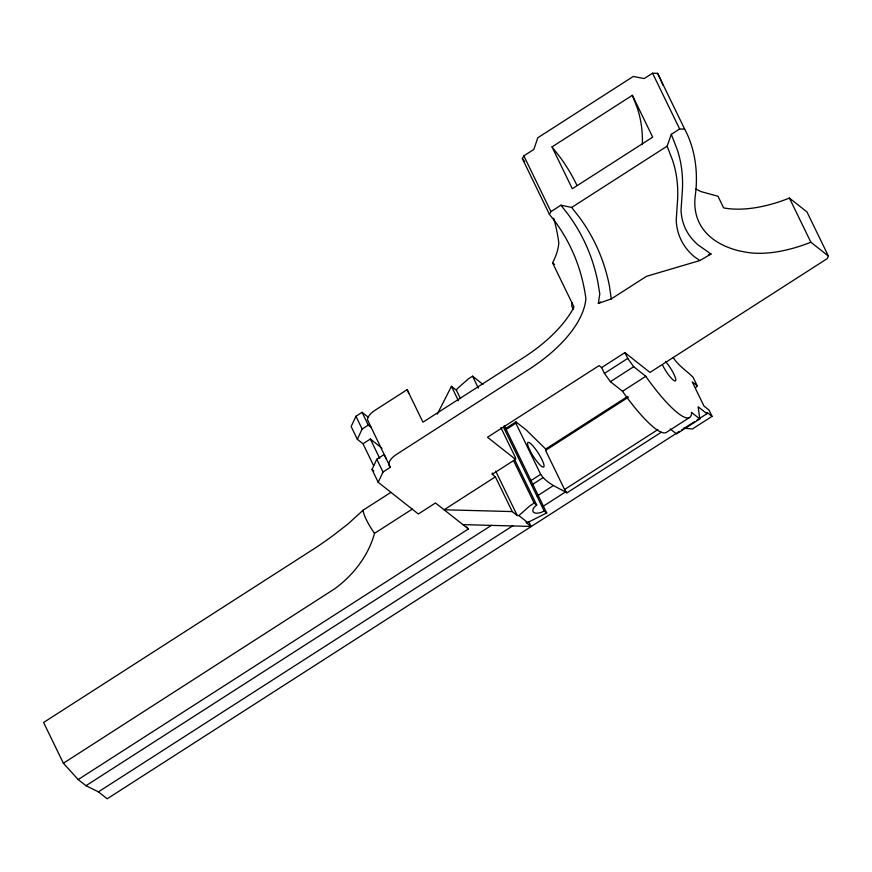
<?xml version="1.0" encoding="UTF-8"?>
<svg xmlns="http://www.w3.org/2000/svg" width="872" height="872" viewBox="0 0 872 872"><rect width="100%" height="100%" fill="white"/><g stroke="black" fill="none" stroke-linecap="round" stroke-linejoin="round"><path stroke-width="1.31" d="M504.278 425.601L546.711 512.976L527.658 522.513L518.884 515.581L517.26 515.537L512.245 511.581L495.383 476.853L492.211 474.314L492.342 472.984M566.942 492.822C557.808 487.492 546.798 483.579 540.684 474.335L515.864 423.214L515.995 421.885L526.154 429.918L545.698 449.058L545.567 450.388L564.566 489.508L566.942 492.822L661.292 432.24M492.211 474.314L515.515 459.348L515.646 458.018L500.888 427.629M572.032 302.671L571.716 306.007L573.405 309.495M696.619 420.326L706.919 413.72L707.039 412.38L712.053 416.347L692.433 428.948L683.757 428.228M515.515 459.348L487.503 437.254L599.108 365.597L601.615 367.581L624.919 352.615L649.989 372.431L827.201 258.635L828.4 256.074L810.851 242.209A91.418 45.431 -25.9 0 1 745.07 252.03L738.998 250.853A169.669 84.322 -25.9 0 1 695.257 195.71L695.889 190.576A404.881 201.214 -25.9 0 0 687.463 134.735L684.683 129.143L679.637 128.98L671.309 134.332L677.141 149.352A389.926 193.78 -25.9 0 1 682.067 194.925L681.021 210.479A184.646 91.767 -25.9 0 0 698.134 244.945L711.04 254.035L699.824 260.554L646.457 276.337L611.261 298.933L598.334 303.434L599.794 293.864L597.919 282.463A674.372 335.142 -25.9 0 0 568.13 214.392L560.925 205.203L550.941 211.624L549.425 214.359L555.028 221.51A659.417 327.709 -25.9 0 1 585.897 298.66A112.891 56.102 -25.9 0 1 529.097 369.259L396.379 454.476A14.879 7.401 -25.9 0 0 390.384 467.305L383.015 472.035L378.219 482.292L418.331 513.99L435.477 502.981L468.428 528.977L78.186 779.546L63.384 763.229L43.6 722.485L315.392 547.91A107.55 19.249 -30.5 0 0 332.777 535.779L347.819 524.127L363.221 510.12L390.721 492.473M611.261 298.933L609.452 286.114A683.234 339.546 -25.9 0 0 579.27 217.15L571.672 207.449L560.925 205.203M412.314 509.085L374.502 533.359C370.382 548.608 362.022 562.462 351.34 574.005A107.55 81.227 -18.9 0 1 335.12 588.524L63.384 763.229M571.672 207.449L667.102 146.18L671.309 134.332M368.344 417.285L362.076 412.325L355.94 416.271L351.144 426.528L357.335 439.281L362.992 443.761L373.554 465.517M357.335 439.281L362.131 429.024L368.278 425.111L371.418 427.585M378.219 482.292L372.017 469.518L376.813 459.25L384.171 454.53L390.384 467.305M437.308 414.135L451.434 386.351L456.448 390.318L460.514 398.7M456.448 390.318L457.266 388.694L468.264 378.938L472.559 376.181L483.001 384.443M386.427 459.173L367.45 419.628A14.879 7.401 -25.9 0 1 374.938 410.331L407.148 389.653L422.953 422.179L523.451 357.651A112.891 56.102 -25.9 0 0 572.174 310.388L573.994 307.009L552.554 262.864L553.905 260.183A112.891 56.102 -25.9 0 0 558.821 242.896A659.417 327.709 -25.9 0 0 553.676 218.164M549.425 214.359L522.339 158.595L523.854 155.859L533.849 149.439L537.817 137.743L633.257 76.464L644.223 78.567L652.561 73.215L657.608 73.368L660.387 78.971A404.881 201.214 -25.9 0 1 662.829 85.02M695.551 387.964L697.24 385.849L693.066 377.227C686.46 370.644 678.187 365.586 673.217 357.531M518.884 515.581L529.882 505.825L534.176 503.079L536.727 505.084L535.517 505.989A8.927 4.436 -25.9 0 0 533.697 512.355A8.927 4.436 -25.9 0 0 542.776 511.722L544.161 510.97L546.711 512.976M552.009 146.91L632.374 95.31L652.692 137.144L572.315 188.744L552.009 146.91L560.009 157.124A692.161 343.982 -25.9 0 1 576.883 185.267M362.992 443.761L370.349 439.041L381.969 448.219M598.334 303.434L600.59 301.985M504.79 429.079L515.995 421.885M505.793 429.689L515.864 423.214M689.545 417.503L666.241 432.468A74.414 15.075 57.3 0 1 623.938 393.348L622.521 391.256L610.389 381.674L604.438 373.39L627.742 358.425L624.919 352.615M610.389 381.674L633.693 366.709L645.814 376.29L647.231 378.383A74.414 15.075 57.3 0 0 691.551 413.404L691.442 412.347L699.802 418.952L676.498 433.918L670.23 428.959M622.521 391.256L645.814 376.29M495.383 476.853L444.12 509.771L512.245 511.581M545.698 449.058L627.557 396.488M545.567 450.388L628.57 397.098M530.634 480.788L540.684 474.335M531.898 484.821L543.071 477.649M78.186 779.546L85.968 785.705L491.383 525.391M537.196 495.972L553.23 485.682M564.566 489.508L657.793 429.645M85.968 785.705L98.427 791.852L513.009 525.653M542.787 506.534L565.688 491.83M679.452 431.357L107.201 798.785L98.427 791.852M681.741 429.885L694.33 421.797M708.446 254.809L711.04 254.035M527.658 522.513L526.023 522.47L531.037 526.437L462.912 524.628M695.812 189.071L701.044 191.6L717.994 196.265L723.629 207.885A91.418 45.431 -25.9 0 0 789.411 198.064L806.96 211.929L828.4 256.074M699.824 260.554L694.134 256.553A193.519 96.171 -25.9 0 1 676.203 220.431L677.272 204.473A381.064 189.377 -25.9 0 0 672.454 159.936L667.102 146.18M552.554 262.864L554.592 264.467M697.24 385.849L692.226 381.882L703.987 406.09L709.001 410.047L712.053 416.347M706.919 413.72L698.145 406.777L699.802 418.952M372.017 469.518L373.892 471M466.64 527.015L468.428 528.977M522.339 158.595L524.748 161.658M627.742 358.425L633.693 366.709M789.411 198.064L810.851 242.209M657.608 73.368L684.683 129.143M652.561 73.215L679.637 128.98M523.854 155.859L550.941 211.624M601.615 367.581L604.438 373.39M503.547 427.324L544.161 510.97M514.295 458.912L536.727 505.084M472.559 376.181L478.368 388.16M513.521 460.536L534.176 503.079M528.715 521.641L531.037 526.437M495.688 471.12L517.26 515.537M451.434 386.351L458.41 400.728M362.076 412.325L368.278 425.111M370.349 439.041L379.734 458.367M355.94 416.271L362.131 429.024M376.813 459.25L383.015 472.035M407.148 389.653L408.728 393.119M632.374 95.31L637.225 107.801A372.126 184.94 -25.9 0 1 642.337 144.687M374.502 533.359A21.582 4.371 57.3 0 1 363.221 510.12M665.401 361.368A13.396 2.714 57.3 0 1 674.906 376.421A13.396 2.714 57.3 0 1 672.639 379.538A13.396 2.714 57.3 0 1 662.611 365.215M529.653 449.865A14.584 2.954 57.3 0 0 543.659 467.011A14.584 2.954 57.3 0 0 534.078 447.282A14.584 2.954 57.3 0 0 529.653 449.865"/></g></svg>
